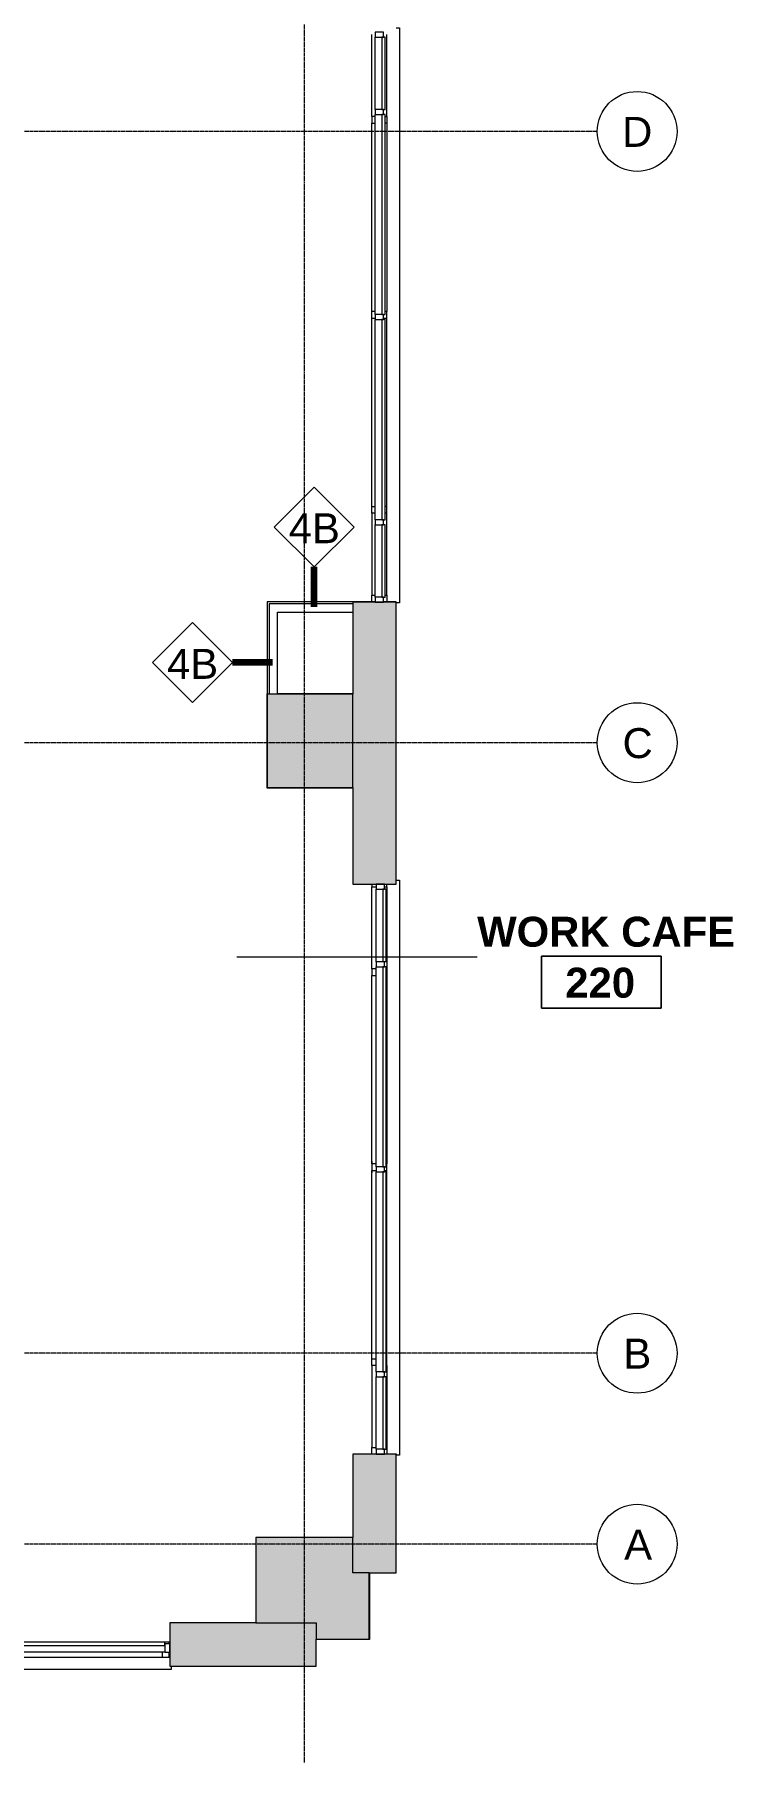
# Model space of a CAD drawing. Header units: inches. Extents: x 920 to 3559, y -583 to 5722.
# Drawn here: x 3349 to 3559, y 4278 to 4797 of the extents above; entities that cross this region are included whole.
import ezdxf

# ---------------------------------------------------------------- set-up
doc = ezdxf.new("R2010")
doc.units = ezdxf.units.IN
doc.header["$MEASUREMENT"] = 0
doc.linetypes.add('Grid Line 1_2_', pattern=[0.875, 0.5, -0.125, 0.125, -0.125])
for name, color, linetype, lineweight in [('1900 Duke Street_2nd Flr_LINKED_dwg', 8, 'Continuous', 9), ('A-AREA-IDEN', 2, 'Continuous', 9), ('A-GLAZ-CURT', 52, 'Continuous', 9), ('A-GLAZ-CWMG', 51, 'Continuous', 9), ('A-WALL', 113, 'Continuous', 13), ('A-WALL-IDEN', 211, 'Continuous', 9), ('A-WALL-PATT', 111, 'Continuous', 13), ('AE-GLAZING', 7, 'Continuous', 9), ('AE-SILL', 7, 'Continuous', 9), ('AE-WALLS-PATT', 7, 'Continuous', 9), ('AE-WALLS-TENANT', 7, 'Continuous', 9), ('I-WALL', 2, 'Continuous', 13), ('S-GRID', 1, 'Continuous', 9), ('S-GRID-IDEN', 1, 'Continuous', 9)]:
    doc.layers.add(name, color=color, linetype=linetype, lineweight=lineweight)
doc.styles.add('Swis721 Lt BT', font='swissl.ttf', dxfattribs={"height": 9})
doc.styles.add('Swis721 Lt BT_B', font='', dxfattribs={"height": 9})
doc.styles.get('Swis721 Lt BT_B').set_extended_font_data('Swis721 Lt BT', bold=True)

# ---------------------------------------------------------------- blocks, each defined once
blk = doc.blocks.new('1900 Duke Street_2nd Flr_LINKED_dwg-5565117-FIRST FLOOR CONSTRUCTION')
at = {"layer": 'AE-WALLS-PATT'}
h = blk.add_hatch(color=256, dxfattribs=at)
h.paths.add_polyline_path([(2248.38, 191.69), (2274.25, 191.69), (2274.25, 191.83), (2248.5, 191.83), (2248.5, 219.83), (2274.25, 219.83), (2274.25, 219.94), (2248.38, 219.94), (2248.38, 199.62)], flags=0)
h.paths.add_polyline_path([(2281, 247.5), (2281, 247.62), (2274.5, 247.62), (2274.5, 247.5)], flags=0)
h.paths.add_polyline_path([(2283.5, 247.5), (2287.25, 247.5), (2287.25, 247.62), (2283.5, 247.62)], flags=0)
h = blk.add_hatch(color=256, dxfattribs=at)
h.paths.add_polyline_path([(2274.25, -64.13), (2279.25, -64.13), (2279.25, -44.13), (2279.13, -44.13), (2279.13, -64), (2263.25, -64), (2263.25, -64.13), (2271.25, -64.13)], flags=0)
h.paths.add_polyline_path([(2281.25, -8.44), (2281.25, -8.38), (2274.5, -8.38), (2274.5, -8.44), (2279.25, -8.44)], flags=0)
h.paths.add_polyline_path([(2287.25, -8.44), (2287.25, -8.38), (2283.75, -8.38), (2283.75, -8.44), (2287.22, -8.44)], flags=0)
at = {"layer": 'AE-GLAZING'}
for p, q in [((2280, 393.37), (2280, 418)), ((2281, 334.78), (2280, 334.78)), ((2284.5, 276.19), (2284.5, 332.78)), ((2280, 274.19), (2280, 249.56)), ((2280, 137.37), (2280, 162)), ((2280, 78.78), (2280, 135.37)), ((2284.5, 20.19), (2284.5, 76.78)), ((2280, 18.19), (2280, -6.44))]:
    blk.add_line(p, q, dxfattribs=at)
at = {"layer": 'AE-GLAZING', "flags": 128}
for points in [[(2284, 393.37), (2284.5, 393.37), (2284.5, 418)], [(2281, 393.37), (2280, 393.37), (2280, 391.37), (2281, 391.37)], [(2280, 332.78), (2280, 334.78), (2280, 391.37)], [(2284.5, 393.37), (2284.5, 391.37), (2284, 391.37)], [(2284.5, 391.37), (2284.5, 334.78), (2284, 334.78)], [(2280, 276.19), (2280, 332.78), (2281, 332.78)], [(2283.5, 332.78), (2284.5, 332.78), (2284.5, 334.78)], [(2281, 274.19), (2280, 274.19), (2280, 276.19), (2281, 276.19)], [(2284.5, 274.19), (2284.5, 276.19), (2284, 276.19)], [(2284.5, 249.56), (2284.5, 274.19), (2284, 274.19)], [(2280, 247.56), (2280, 249.56), (2281, 249.56)], [(2284, 249.56), (2284.5, 249.56), (2284.5, 247.56), (2283.5, 247.56)], [(2280, 162.75), (2280, 162), (2281.25, 162)], [(2283.75, 162), (2284.5, 162), (2284.5, 162.75)], [(2284.5, 162), (2284.5, 137.37), (2284.25, 137.37)], [(2281.25, 137.37), (2280, 137.37), (2280, 135.37), (2281.25, 135.37)], [(2284.5, 137.37), (2284.5, 135.37), (2284.25, 135.37)], [(2284.5, 135.37), (2284.5, 78.78), (2284.25, 78.78)], [(2281.25, 78.78), (2280, 78.78), (2280, 76.78)], [(2283.75, 76.78), (2284.5, 76.78), (2284.5, 78.78)], [(2280, 20.19), (2280, 76.78), (2281.25, 76.78)], [(2281.25, 18.19), (2280, 18.19), (2280, 20.19), (2281.25, 20.19)], [(2284.5, 18.19), (2284.5, 20.19), (2284.25, 20.19)], [(2284.25, 18.19), (2284.5, 18.19), (2284.5, -6.44)], [(2280, -8.44), (2280, -6.44), (2281.25, -6.44)], [(2284.25, -6.44), (2284.5, -6.44), (2284.5, -8.44)], [(2219, -65.38), (2219, -64.88), (2217.75, -64.88)], [(2169.88, -67.88), (2169.88, -69.38), (2217, -69.38), (2217, -67.88)], [(2217, -69.38), (2219, -69.38), (2219, -67.88)]]:
    blk.add_lwpolyline(points, dxfattribs=at)
blk.add_lwpolyline([(2281, 247.56), (2280, 247.56)], close=True, dxfattribs=at)
at = {"layer": 'AE-SILL', "flags": 128}
for points in [[(2287.25, 420), (2288.25, 420), (2288.25, 247.25), (2287.25, 247.25)], [(2287.25, 164), (2288.25, 164), (2288.25, -8.75), (2287.25, -8.75)], [(2219.63, -72.13), (2219.63, -73.13), (2167.25, -73.13), (2167.25, -72.13)]]:
    blk.add_lwpolyline(points, dxfattribs=at)
at = {"layer": 'AE-WALLS-TENANT'}
for p, q in [((2274.25, 219.94), (2251.63, 219.94)), ((2248.38, 191.69), (2274.25, 191.69)), ((2280, 79.53), (2280, 76.03))]:
    blk.add_line(p, q, dxfattribs=at)
at = {"layer": 'AE-WALLS-TENANT', "flags": 128}
for points in [[(2281, 247.62), (2274.5, 247.62), (2274.5, 247.5)], [(2287.25, 247.5), (2287.25, 247.62), (2283.5, 247.62)], [(2248.5, 219.94), (2248.38, 219.94), (2248.38, 191.69)], [(2274.5, -8.44), (2274.5, -8.38), (2281.25, -8.38)], [(2283.75, -8.38), (2287.25, -8.38), (2287.25, -8.44)], [(2279.25, -44.13), (2279.25, -64.13), (2263.25, -64.13)]]:
    blk.add_lwpolyline(points, dxfattribs=at)
blk = doc.blocks.new('System Panel - Glazed-6343431-FIRST FLOOR CONSTRUCTION')
at = {"layer": 'A-GLAZ-CURT', "lineweight": 13}
for p, q in [((24.1875, 1.75), (-24.1875, 1.75)), ((-24.1875, 1.75), (-24.1875, 0.75)), ((-24.1875, 0.75), (24.1875, 0.75)), ((24.1875, 0.75), (24.1875, 1.75))]:
    blk.add_line(p, q, dxfattribs=at)
blk = doc.blocks.new('Rectangular Mullion - 1_5_ x 2_5_ rectangular-6343405-FIRST FLOOR CONSTRUCTION')
at = {"layer": 'A-GLAZ-CWMG', "lineweight": 20}
for p, q in [((-1.5, 1.25), (0, 1.25)), ((-1.5, -1.25), (-1.5, 1.25)), ((0, 1.25), (0, -1.25)), ((0, -1.25), (-1.5, -1.25))]:
    blk.add_line(p, q, dxfattribs=at)
blk = doc.blocks.new('Rectangular Mullion - 1_5_ x 2_5_ rectangular-6343396-FIRST FLOOR CONSTRUCTION')
at = {"layer": 'A-GLAZ-CWMG'}
blk.add_line((31316.3, 4310.94), (31267.92, 4310.94), dxfattribs=at)
blk = doc.blocks.new('Rectangular Mullion - 1_5_ x 2_5_ rectangular-6353520-FIRST FLOOR CONSTRUCTION')
at = {"layer": 'A-GLAZ-CWMG', "lineweight": 20}
for p, q in [((0, 1.25), (-1.5, 1.25)), ((-1.5, 1.25), (-1.5, -1.25)), ((0, -1.25), (0, 1.25)), ((-1.5, -1.25), (0, -1.25))]:
    blk.add_line(p, q, dxfattribs=at)
blk = doc.blocks.new('System Panel - Glazed-6353539-FIRST FLOOR CONSTRUCTION')
at = {"layer": 'A-GLAZ-CURT', "lineweight": 13}
for p, q in [((10.875, 1.75), (-10.875, 1.75)), ((-10.875, 1.75), (-10.875, 0.75)), ((-10.875, 0.75), (10.875, 0.75)), ((10.875, 0.75), (10.875, 1.75))]:
    blk.add_line(p, q, dxfattribs=at)
blk = doc.blocks.new('System Panel - Glazed-6353944-FIRST FLOOR CONSTRUCTION')
at = {"layer": 'A-GLAZ-CURT', "lineweight": 13}
for p, q in [((30.0625, 1.75), (-30.0625, 1.75)), ((-30.0625, 1.75), (-30.0625, 0.75)), ((-30.0625, 0.75), (30.0625, 0.75)), ((30.0625, 0.75), (30.0625, 1.75))]:
    blk.add_line(p, q, dxfattribs=at)
blk = doc.blocks.new('Rectangular Mullion - 1_5_ x 2_5_ rectangular-6353524-FIRST FLOOR CONSTRUCTION')
at = {"layer": 'A-GLAZ-CWMG', "lineweight": 20}
for p, q in [((-1.5, 1.25), (0, 1.25)), ((-1.5, -1.25), (-1.5, 1.25)), ((0, 1.25), (0, -1.25)), ((0, -1.25), (-1.5, -1.25))]:
    blk.add_line(p, q, dxfattribs=at)
blk = doc.blocks.new('System Panel - Glazed-6353937-FIRST FLOOR CONSTRUCTION')
at = {"layer": 'A-GLAZ-CURT', "lineweight": 13}
for p, q in [((30.046875, 1.75), (-30.046875, 1.75)), ((-30.046875, 1.75), (-30.046875, 0.75)), ((-30.046875, 0.75), (30.046875, 0.75)), ((30.046875, 0.75), (30.046875, 1.75))]:
    blk.add_line(p, q, dxfattribs=at)
blk = doc.blocks.new('Rectangular Mullion - 1_5_ x 2_5_ rectangular-6353942-FIRST FLOOR CONSTRUCTION')
at = {"layer": 'A-GLAZ-CWMG'}
blk.add_line((31379.55, 4712.69), (31379.55, 4772.81), dxfattribs=at)
blk = doc.blocks.new('Rectangular Mullion - 1_5_ x 2_5_ rectangular-6353533-FIRST FLOOR CONSTRUCTION')
at = {"layer": 'A-GLAZ-CWMG'}
blk.add_line((31379.55, 5139.87), (31379.55, 5161.62), dxfattribs=at)
blk = doc.blocks.new('Rectangular Mullion - 1_5_ x 2_5_ rectangular-6353534-FIRST FLOOR CONSTRUCTION')
at = {"layer": 'A-GLAZ-CWMG', "lineweight": 20}
for p, q in [((-0.75, 1.25), (0.75, 1.25)), ((-0.75, -1.25), (-0.75, 1.25)), ((0.75, 1.25), (0.75, -1.25)), ((0.75, -1.25), (-0.75, -1.25))]:
    blk.add_line(p, q, dxfattribs=at)
blk = doc.blocks.new('Rectangular Mullion - 1_5_ x 2_5_ rectangular-6353935-FIRST FLOOR CONSTRUCTION')
at = {"layer": 'A-GLAZ-CWMG'}
blk.add_line((31379.8, 4456.72), (31379.8, 4516.81), dxfattribs=at)
blk = doc.blocks.new('Grid - Grid Head - Circle-50561-FIRST FLOOR CONSTRUCTION')
at = {"layer": 'S-GRID-IDEN'}
blk.add_circle((0, 0), 0.125, dxfattribs=at)
blk = doc.blocks.new('Room Tag - Room Name and Number-3379422-FIRST FLOOR CONSTRUCTION')
at = {"layer": 'A-AREA-IDEN'}
for p, q in [((-0.1881, -0.1636), (-0.1881, -0.0018)), ((-0.1881, -0.0018), (0.1869, -0.0018)), ((0.1869, -0.0018), (-0.1881, -0.0018)), ((-0.1881, -0.0018), (-0.1881, -0.1636)), ((0.1869, -0.0018), (0.1869, -0.1636)), ((0.1869, -0.1636), (0.1869, -0.0018)), ((0.1869, -0.1636), (-0.1881, -0.1636)), ((-0.1881, -0.1636), (0.1869, -0.1636))]:
    blk.add_line(p, q, dxfattribs=at)
blk = doc.blocks.new('Wall Tag - 1_4_-62626-FIRST FLOOR CONSTRUCTION')
at = {"layer": 'A-WALL-IDEN'}
for p, q in [((-0.125, 0), (0, 0.125)), ((0, 0.125), (0.125, 0)), ((-0.125, 0), (0, -0.125)), ((0, -0.125), (0.125, 0))]:
    blk.add_line(p, q, dxfattribs=at)

msp = doc.modelspace()

# ---------------------------------------------------------------- hatches: boundary and pattern name
at = {"layer": 'A-WALL'}
for points in [[(3444.62, 4570.64), (3444.62, 4598.64), (3418.87, 4598.61), (3418.87, 4570.64), (3420.89, 4570.64)], [(3433.62, 4314.81), (3449.49, 4314.81), (3449.49, 4334.69), (3444.62, 4334.69), (3444.62, 4345.31), (3415.49, 4345.29), (3415.49, 4319.69), (3433.62, 4319.69), (3433.62, 4319.19)]]:
    msp.add_hatch(color=250, dxfattribs=at).paths.add_polyline_path(points, flags=0)
at = {"layer": 'A-WALL-PATT', "lineweight": 9}
for points in [[(3444.62, 4541.56), (3457.62, 4541.56), (3457.62, 4626.31), (3444.62, 4626.31), (3444.62, 4542.81)], [(3444.62, 4334.69), (3457.62, 4334.69), (3457.59, 4370.37), (3444.62, 4370.37), (3444.62, 4344.61)], [(3415.49, 4306.69), (3433.62, 4306.69), (3433.62, 4319.69), (3389.62, 4319.69), (3389.62, 4306.69), (3403.06, 4306.69)]]:
    msp.add_hatch(color=7, dxfattribs=at).paths.add_polyline_path(points, flags=0)

# ---------------------------------------------------------------- linework, layer by layer
at = {"layer": 'A-AREA-IDEN'}
msp.add_line((3409.76, 4519.72), (3482, 4519.72), dxfattribs=at)
at = {"layer": 'A-WALL'}
for p, q in [((3444.62, 4625.82), (3419.49, 4625.82)), ((3419.49, 4625.82), (3419.49, 4598.75))]:
    msp.add_line(p, q, dxfattribs=at)
at = {"layer": 'A-WALL', "color": 8, "lineweight": 20}
for p, q in [((3457.62, 4626.31), (3444.62, 4626.31)), ((3444.62, 4626.31), (3444.62, 4598.64)), ((3457.62, 4541.56), (3457.62, 4626.31)), ((3418.87, 4598.64), (3418.87, 4570.64)), ((3444.62, 4598.64), (3418.87, 4598.64)), ((3418.87, 4570.64), (3444.62, 4570.64)), ((3444.62, 4570.64), (3444.62, 4541.56)), ((3444.62, 4541.56), (3457.62, 4541.56)), ((3444.62, 4370.37), (3444.62, 4345.31)), ((3457.62, 4370.37), (3444.62, 4370.37)), ((3457.62, 4334.69), (3457.62, 4370.37)), ((3444.62, 4345.31), (3415.49, 4345.31)), ((3415.49, 4345.31), (3415.49, 4319.69)), ((3449.49, 4334.69), (3457.62, 4334.69)), ((3449.49, 4314.81), (3449.49, 4334.69)), ((3415.49, 4319.69), (3389.62, 4319.69)), ((3389.62, 4319.69), (3389.62, 4306.69)), ((3433.62, 4306.69), (3433.62, 4314.81)), ((3433.62, 4314.81), (3449.49, 4314.81)), ((3389.62, 4306.69), (3433.62, 4306.69))]:
    msp.add_line(p, q, dxfattribs=at)
at = {"layer": 'A-WALL', "lineweight": 9}
for p, q in [((3444.62, 4570.64), (3444.62, 4598.64)), ((3444.62, 4334.69), (3444.62, 4345.31)), ((3449.49, 4334.69), (3444.62, 4334.69)), ((3415.49, 4319.69), (3433.62, 4319.69)), ((3433.62, 4319.69), (3433.62, 4314.81))]:
    msp.add_line(p, q, dxfattribs=at)
at = {"layer": 'A-WALL-IDEN', "lineweight": 90}
for p, q in [((3433.02, 4624.88), (3433.02, 4636.88)), ((3420.43, 4608.15), (3408.43, 4608.15))]:
    msp.add_line(p, q, dxfattribs=at)
at = {"layer": 'A-WALL-IDEN'}
for p, q in [((3433.02, 4624.88), (3433.02, 4636.88)), ((3420.43, 4608.15), (3408.43, 4608.15))]:
    msp.add_line(p, q, dxfattribs=at)
at = {"layer": 'I-WALL'}
for p, q in [((3444.62, 4626.45), (3418.87, 4626.45)), ((3418.87, 4626.45), (3418.87, 4598.75)), ((3444.62, 4626.31), (3444.62, 4626.45)), ((3421.99, 4623.32), (3444.62, 4623.32)), ((3421.99, 4598.75), (3421.99, 4623.32)), ((3418.87, 4598.75), (3421.99, 4598.75))]:
    msp.add_line(p, q, dxfattribs=at)
at = {"layer": 'S-GRID', "linetype": 'Grid Line 1_2_'}
for p, q in [((3430.06, 4277.77), (3430.06, 5698.13)), ((3518.09, 4767.7), (1847.48, 4767.7)), ((3518.09, 4584.08), (1847.48, 4584.08)), ((3518.09, 4400.69), (1847.48, 4400.69)), ((3518.09, 4343.33), (1847.48, 4343.33))]:
    msp.add_line(p, q, dxfattribs=at)

# ---------------------------------------------------------------- block references
at = {"layer": '1900 Duke Street_2nd Flr_LINKED_dwg', "color": 7}
msp.add_blockref('1900 Duke Street_2nd Flr_LINKED_dwg-5565117-FIRST FLOOR CONSTRUCTION', (1170.37, 4378.81), dxfattribs=at)
at = {"layer": 'A-AREA-IDEN', "xscale": 95.99999999999994, "yscale": 95.99999999999994, "zscale": 95.99999999999994}
msp.add_blockref('Room Tag - Room Name and Number-3379422-FIRST FLOOR CONSTRUCTION', (3519.37, 4520.09), dxfattribs=at)
at = {"layer": 'A-GLAZ-CURT', "rotation": 270}
for name, p in [('System Panel - Glazed-6353539-FIRST FLOOR CONSTRUCTION', (3452.62, 4785.19)), ('System Panel - Glazed-6353944-FIRST FLOOR CONSTRUCTION', (3452.62, 4742.75)), ('System Panel - Glazed-6353944-FIRST FLOOR CONSTRUCTION', (3452.62, 4681.12)), ('System Panel - Glazed-6353539-FIRST FLOOR CONSTRUCTION', (3452.62, 4638.69)), ('System Panel - Glazed-6353539-FIRST FLOOR CONSTRUCTION', (3452.87, 4529.19)), ('System Panel - Glazed-6353937-FIRST FLOOR CONSTRUCTION', (3452.87, 4486.76)), ('System Panel - Glazed-6353937-FIRST FLOOR CONSTRUCTION', (3452.87, 4425.17)), ('System Panel - Glazed-6353539-FIRST FLOOR CONSTRUCTION', (3452.87, 4382.75))]:
    msp.add_blockref(name, p, dxfattribs=at)
at = {"layer": 'A-GLAZ-CURT'}
msp.add_blockref('System Panel - Glazed-6343431-FIRST FLOOR CONSTRUCTION', (3363.93, 4312.19), dxfattribs=at)
at = {"layer": 'A-GLAZ-CWMG', "rotation": 90}
for p in [(3452.62, 4797.56), (3452.87, 4541.56)]:
    msp.add_blockref('Rectangular Mullion - 1_5_ x 2_5_ rectangular-6353520-FIRST FLOOR CONSTRUCTION', p, dxfattribs=at)
at = {"layer": 'A-GLAZ-CWMG'}
for name, p in [('Rectangular Mullion - 1_5_ x 2_5_ rectangular-6353533-FIRST FLOOR CONSTRUCTION', (-27928.18, -365.56)), ('Rectangular Mullion - 1_5_ x 2_5_ rectangular-6353942-FIRST FLOOR CONSTRUCTION', (-27928.18, 0)), ('Rectangular Mullion - 1_5_ x 2_5_ rectangular-6353942-FIRST FLOOR CONSTRUCTION', (-27928.18, -61.62)), ('Rectangular Mullion - 1_5_ x 2_5_ rectangular-6353533-FIRST FLOOR CONSTRUCTION', (-27928.18, -512.06)), ('Rectangular Mullion - 1_5_ x 2_5_ rectangular-6353533-FIRST FLOOR CONSTRUCTION', (-27927.93, -621.56)), ('Rectangular Mullion - 1_5_ x 2_5_ rectangular-6353935-FIRST FLOOR CONSTRUCTION', (-27928.18, 0)), ('Rectangular Mullion - 1_5_ x 2_5_ rectangular-6353935-FIRST FLOOR CONSTRUCTION', (-27928.18, -61.59)), ('Rectangular Mullion - 1_5_ x 2_5_ rectangular-6353533-FIRST FLOOR CONSTRUCTION', (-27927.93, -768)), ('Rectangular Mullion - 1_5_ x 2_5_ rectangular-6343396-FIRST FLOOR CONSTRUCTION', (-27928.18, 0))]:
    msp.add_blockref(name, p, dxfattribs=at)
at = {"layer": 'A-GLAZ-CWMG', "extrusion": (0, 0, -1)}
for name, p, rotation in [('Rectangular Mullion - 1_5_ x 2_5_ rectangular-6353534-FIRST FLOOR CONSTRUCTION', (-3452.62, 4773.56), 270), ('Rectangular Mullion - 1_5_ x 2_5_ rectangular-6353534-FIRST FLOOR CONSTRUCTION', (-3452.62, 4711.94), 270), ('Rectangular Mullion - 1_5_ x 2_5_ rectangular-6353534-FIRST FLOOR CONSTRUCTION', (-3452.62, 4650.31), 270), ('Rectangular Mullion - 1_5_ x 2_5_ rectangular-6353524-FIRST FLOOR CONSTRUCTION', (-3452.62, 4626.31), 270), ('Rectangular Mullion - 1_5_ x 2_5_ rectangular-6353534-FIRST FLOOR CONSTRUCTION', (-3452.87, 4517.56), 270), ('Rectangular Mullion - 1_5_ x 2_5_ rectangular-6353534-FIRST FLOOR CONSTRUCTION', (-3452.87, 4455.97), 270), ('Rectangular Mullion - 1_5_ x 2_5_ rectangular-6353534-FIRST FLOOR CONSTRUCTION', (-3452.87, 4394.37), 270), ('Rectangular Mullion - 1_5_ x 2_5_ rectangular-6353524-FIRST FLOOR CONSTRUCTION', (-3452.87, 4370.37), 270), ('Rectangular Mullion - 1_5_ x 2_5_ rectangular-6343405-FIRST FLOOR CONSTRUCTION', (-3389.62, 4312.19), 180)]:
    msp.add_blockref(name, p, dxfattribs=dict(at, rotation=rotation))
at = {"layer": 'A-WALL-IDEN', "xscale": 95.99999999999994, "yscale": 95.99999999999994, "zscale": 95.99999999999994}
for p in [(3433.02, 4648.88), (3396.43, 4608.15)]:
    msp.add_blockref('Wall Tag - 1_4_-62626-FIRST FLOOR CONSTRUCTION', p, dxfattribs=at)
at = {"layer": 'S-GRID-IDEN', "xscale": 95.99999999999994, "yscale": 95.99999999999994, "zscale": 95.99999999999994, "rotation": 89.99999999999982}
for p in [(3530.09, 4767.7), (3530.09, 4584.08), (3530.09, 4400.69), (3530.09, 4343.33)]:
    msp.add_blockref('Grid - Grid Head - Circle-50561-FIRST FLOOR CONSTRUCTION', p, dxfattribs=at)

# ---------------------------------------------------------------- texts
at = {"layer": 'A-AREA-IDEN', "char_height": 9, "attachment_point": 1, "style": 'Swis721 Lt BT_B'}
for s, insert, width in [('WORK CAFE', (3482, 4531.81), 90.294), ('220', (3508.48, 4516.49), 25.452)]:
    msp.add_mtext(s, dxfattribs=dict(at, insert=insert, width=width))
at = {"layer": 'A-WALL-IDEN', "char_height": 9, "width": 18.18, "attachment_point": 1, "style": 'Swis721 Lt BT'}
for insert in [(3425.36, 4653.01), (3388.77, 4612.27)]:
    msp.add_mtext('4B', dxfattribs=dict(at, insert=insert))
at = {"layer": 'S-GRID-IDEN', "char_height": 9, "attachment_point": 1, "style": 'Swis721 Lt BT'}
for s, insert, width in [('D', (3525.56, 4772.08), 10.908), ('C', (3525.69, 4588.46), 10.605), ('B', (3525.94, 4405.07), 9.999), ('A', (3526.18, 4347.71), 9.393)]:
    msp.add_mtext(s, dxfattribs=dict(at, insert=insert, width=width))

doc.saveas('drawing.dxf')
